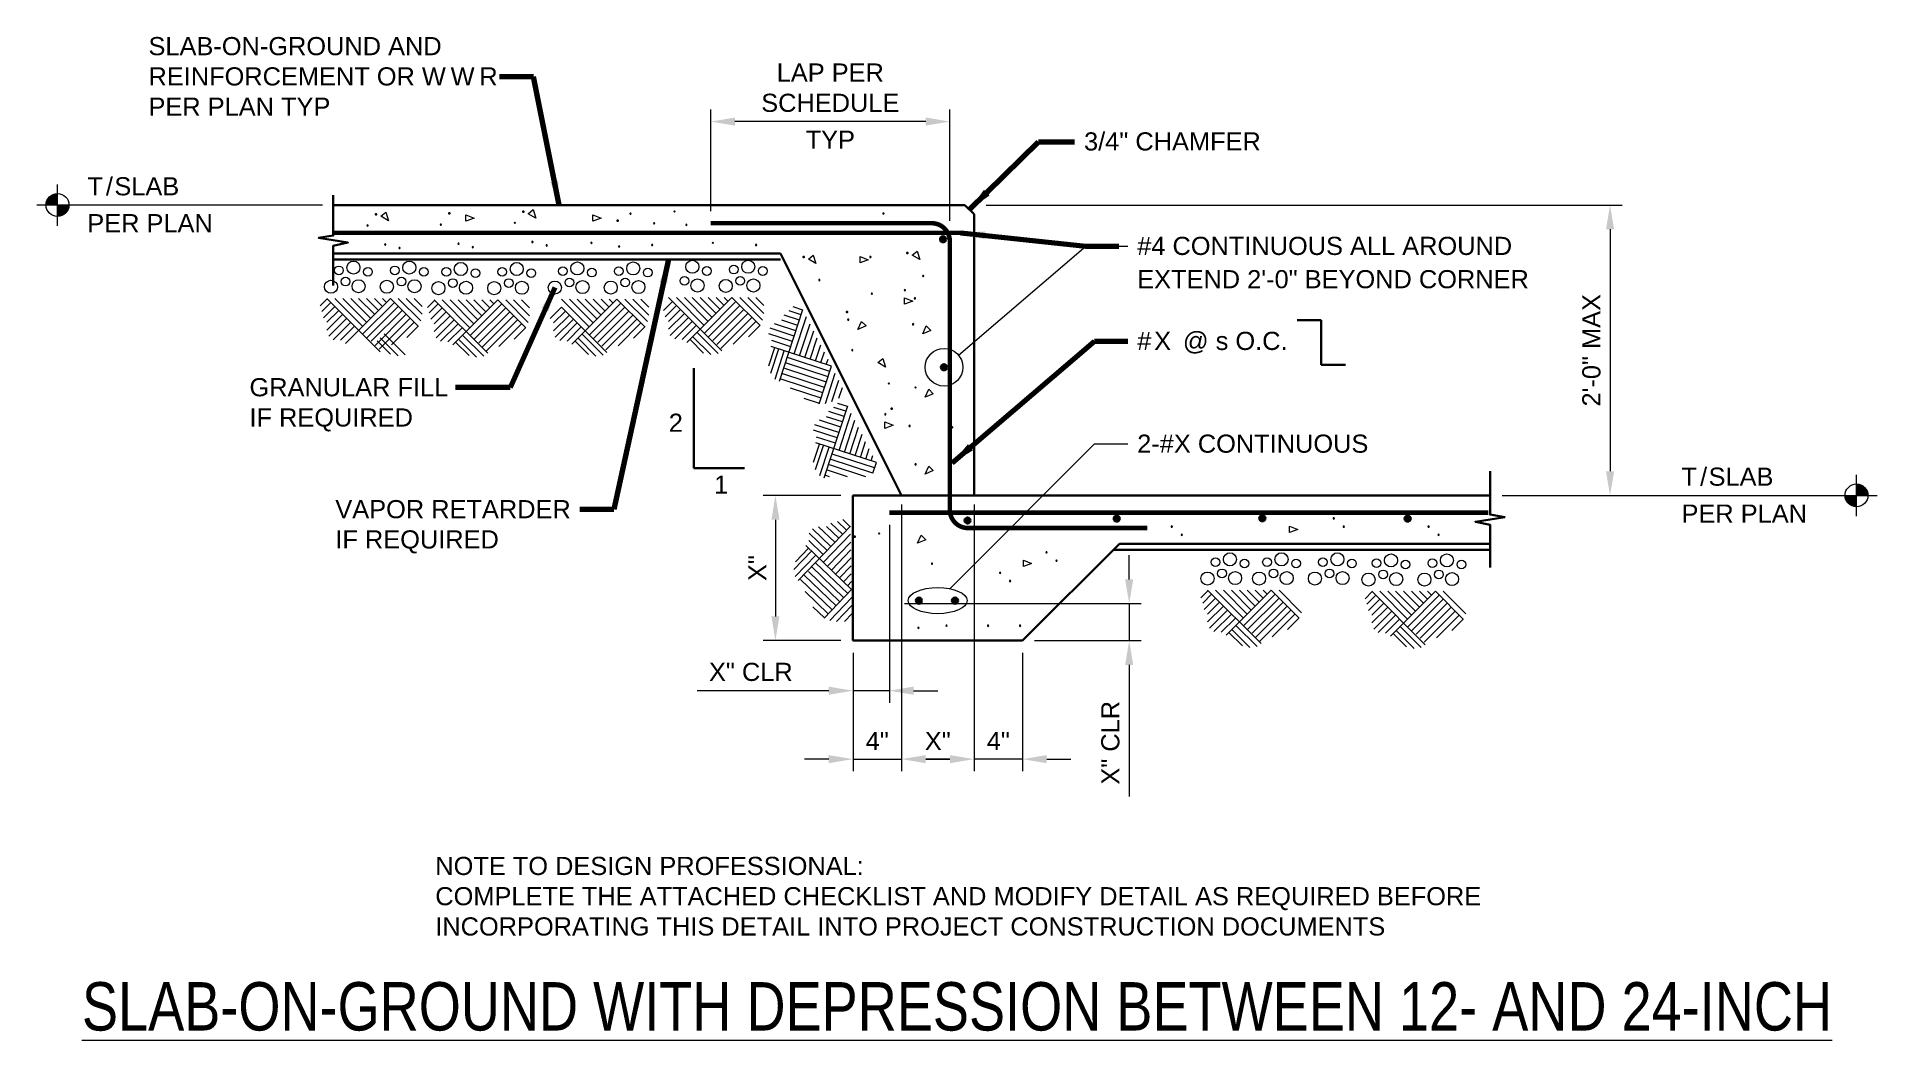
# Model space of a CAD drawing. Header units: inches. Extents: x 335 to 487, y 314 to 397.
import ezdxf

# ---------------------------------------------------------------- set-up
doc = ezdxf.new("R2010")
doc.units = ezdxf.units.IN
doc.header["$LTSCALE"] = 5
doc.header["$MEASUREMENT"] = 0
doc.linetypes.add('HIDDEN', pattern=[0.375, 0.25, -0.125])
for name, color, linetype, lineweight in [('S-ANNO-DIMS', 1, 'Continuous', 20), ('S-ANNO-TEXT', 7, 'Continuous', 20), ('S-DELT-PATT', 7, 'Continuous', 15), ('S-DETL', 3, 'Continuous', 30)]:
    doc.layers.add(name, color=color, linetype=linetype, lineweight=lineweight)
doc.styles.add('Romans', font='arial.ttf')
doc.dimstyles.get("Standard").update_dxf_attribs({"dimtxt": 0.18, "dimasz": 0.18, "dimexe": 0.18, "dimexo": 0.0625, "dimgap": 0.09, "dimtad": 0, "dimtih": 1, "dimtoh": 1, "dimdec": 4, "dimzin": 0, "dimdsep": 46, "dimtxsty": 'Standard', "dimcen": 0.09, "dimadec": 0, "dimazin": 0, "dimtfac": 1, "dimtdec": 4, "dimtofl": 0, "dimtmove": 0, "dimatfit": 3, "dimfxl": 1, "dimtolj": 1, "dimtzin": 0, "dimarcsym": 0})

# ---------------------------------------------------------------- blocks, each defined once
blk = doc.blocks.new('*D0')
at = {"layer": 'Defpoints', "color": 0, "transparency": 16777216}
for p in [(405.95, 359.06), (411.95, 359.06), (405.95, 337.27)]:
    blk.add_point(p, dxfattribs=at)
at = {"layer": 'S-ANNO-DIMS', "transparency": 16777216}
for p, q in [((405.95, 358.06), (405.95, 336.27)), ((411.95, 358.06), (411.95, 336.27)), ((409.95, 337.27), (407.95, 337.27))]:
    blk.add_line(p, q, dxfattribs=at)
for points in [[(407.95, 337.6), (407.95, 336.93), (405.95, 337.27)], [(409.95, 337.6), (409.95, 336.93), (411.95, 337.27)]]:
    blk.add_solid(points, dxfattribs=at)
at = {"layer": 'S-ANNO-DIMS', "transparency": 16777216, "insert": (408.95, 338.77), "char_height": 1.5, "attachment_point": 5, "style": 'Romans'}
blk.add_mtext('\\A1;X"', dxfattribs=at)
blk = doc.blocks.new('*D1')
at = {"layer": 'Defpoints', "color": 0, "transparency": 16777216}
for p in [(405.2, 350.12), (415.95, 347.06), (424.76, 347.06)]:
    blk.add_point(p, dxfattribs=at)
at = {"layer": 'S-ANNO-DIMS', "transparency": 16777216}
for p, q in [((424.76, 352.12), (424.76, 354.12)), ((406.2, 350.12), (425.76, 350.12)), ((424.76, 350.12), (424.76, 347.06)), ((416.95, 347.06), (425.76, 347.06)), ((424.76, 345.06), (424.76, 334.18))]:
    blk.add_line(p, q, dxfattribs=at)
for points in [[(424.42, 352.12), (425.09, 352.12), (424.76, 350.12)], [(424.42, 345.06), (425.09, 345.06), (424.76, 347.06)]]:
    blk.add_solid(points, dxfattribs=at)
at = {"layer": 'S-ANNO-DIMS', "transparency": 16777216, "insert": (423.21, 338.62), "char_height": 1.5, "attachment_point": 5, "rotation": 90, "style": 'Romans'}
blk.add_mtext('\\A1;X" CLR', dxfattribs=at)
blk = doc.blocks.new('*D2')
at = {"layer": 'Defpoints', "color": 0, "transparency": 16777216}
for p in [(411.95, 383.06), (454.57, 359.06), (464.47, 359.06)]:
    blk.add_point(p, dxfattribs=at)
at = {"layer": 'S-ANNO-DIMS', "transparency": 16777216}
for p, q in [((412.95, 383.06), (465.47, 383.06)), ((464.47, 381.06), (464.47, 361.06)), ((455.57, 359.06), (465.47, 359.06))]:
    blk.add_line(p, q, dxfattribs=at)
for points in [[(464.14, 381.06), (464.81, 381.06), (464.47, 383.06)], [(464.14, 361.06), (464.81, 361.06), (464.47, 359.06)]]:
    blk.add_solid(points, dxfattribs=at)
at = {"layer": 'S-ANNO-DIMS', "transparency": 16777216, "insert": (462.94, 371.06), "char_height": 1.5, "attachment_point": 5, "rotation": 90, "style": 'Romans'}
blk.add_mtext('\\A1;2\'-0" MAX', dxfattribs=at)
blk = doc.blocks.new('*D3')
at = {"layer": 'Defpoints', "color": 0, "transparency": 16777216}
for p in [(401.95, 359.06), (395.54, 347.06), (401.95, 347.06)]:
    blk.add_point(p, dxfattribs=at)
at = {"layer": 'S-ANNO-DIMS', "transparency": 16777216}
for p, q in [((400.95, 359.06), (394.54, 359.06)), ((395.54, 357.06), (395.54, 349.06)), ((400.95, 347.06), (394.54, 347.06))]:
    blk.add_line(p, q, dxfattribs=at)
for points in [[(395.21, 357.06), (395.87, 357.06), (395.54, 359.06)], [(395.21, 349.06), (395.87, 349.06), (395.54, 347.06)]]:
    blk.add_solid(points, dxfattribs=at)
at = {"layer": 'S-ANNO-DIMS', "transparency": 16777216, "insert": (394.04, 353.06), "char_height": 1.5, "attachment_point": 5, "rotation": 90, "style": 'Romans'}
blk.add_mtext('\\A1;X"', dxfattribs=at)
blk = doc.blocks.new('*D4')
at = {"layer": 'Defpoints', "color": 0, "transparency": 16777216}
for p in [(404.95, 357.64), (401.95, 347.06), (401.95, 342.92)]:
    blk.add_point(p, dxfattribs=at)
at = {"layer": 'S-ANNO-DIMS', "transparency": 16777216}
for p, q in [((404.95, 356.64), (404.95, 341.92)), ((401.95, 346.06), (401.95, 341.92)), ((399.95, 342.92), (389.07, 342.92)), ((404.95, 342.92), (401.95, 342.92)), ((406.95, 342.92), (408.95, 342.92))]:
    blk.add_line(p, q, dxfattribs=at)
for points in [[(399.95, 343.26), (399.95, 342.59), (401.95, 342.92)], [(406.95, 343.26), (406.95, 342.59), (404.95, 342.92)]]:
    blk.add_solid(points, dxfattribs=at)
at = {"layer": 'S-ANNO-DIMS', "transparency": 16777216, "insert": (393.51, 344.47), "char_height": 1.5, "attachment_point": 5, "style": 'Romans'}
blk.add_mtext('\\A1;X" CLR', dxfattribs=at)
blk = doc.blocks.new('*D5')
at = {"layer": 'Defpoints', "color": 0, "transparency": 16777216}
for p in [(390.2, 389.96), (390.2, 381.56), (409.95, 380.77)]:
    blk.add_point(p, dxfattribs=at)
at = {"layer": 'S-ANNO-DIMS', "transparency": 16777216}
for p, q in [((390.2, 382.56), (390.2, 390.96)), ((409.95, 381.77), (409.95, 390.96)), ((407.95, 389.96), (392.2, 389.96))]:
    blk.add_line(p, q, dxfattribs=at)
for points in [[(392.2, 390.3), (392.2, 389.63), (390.2, 389.96)], [(407.95, 390.3), (407.95, 389.63), (409.95, 389.96)]]:
    blk.add_solid(points, dxfattribs=at)
blk = doc.blocks.new('*D6')
at = {"layer": 'Defpoints', "color": 0, "transparency": 16777216}
for p in [(405.95, 359.31), (401.95, 347.06), (405.95, 337.27)]:
    blk.add_point(p, dxfattribs=at)
at = {"layer": 'S-ANNO-DIMS', "transparency": 16777216}
for p, q in [((405.95, 358.31), (405.95, 336.27)), ((401.95, 346.06), (401.95, 336.27)), ((399.95, 337.27), (397.95, 337.27)), ((401.95, 337.27), (405.95, 337.27)), ((407.95, 337.27), (409.95, 337.27))]:
    blk.add_line(p, q, dxfattribs=at)
for points in [[(399.95, 337.6), (399.95, 336.93), (401.95, 337.27)], [(407.95, 337.6), (407.95, 336.93), (405.95, 337.27)]]:
    blk.add_solid(points, dxfattribs=at)
at = {"layer": 'S-ANNO-DIMS', "transparency": 16777216, "insert": (403.95, 338.77), "char_height": 1.5, "attachment_point": 5, "style": 'Romans'}
blk.add_mtext('\\A1;4"', dxfattribs=at)
blk = doc.blocks.new('*D7')
at = {"layer": 'Defpoints', "color": 0, "transparency": 16777216}
for p in [(411.95, 359.31), (415.95, 347.06), (411.95, 337.27)]:
    blk.add_point(p, dxfattribs=at)
at = {"layer": 'S-ANNO-DIMS', "transparency": 16777216}
for p, q in [((411.95, 358.31), (411.95, 336.27)), ((415.95, 346.06), (415.95, 336.27)), ((409.95, 337.27), (407.95, 337.27)), ((415.95, 337.27), (411.95, 337.27)), ((417.95, 337.27), (419.95, 337.27))]:
    blk.add_line(p, q, dxfattribs=at)
for points in [[(409.95, 337.6), (409.95, 336.93), (411.95, 337.27)], [(417.95, 337.6), (417.95, 336.93), (415.95, 337.27)]]:
    blk.add_solid(points, dxfattribs=at)
at = {"layer": 'S-ANNO-DIMS', "transparency": 16777216, "insert": (413.95, 338.77), "char_height": 1.5, "attachment_point": 5, "style": 'Romans'}
blk.add_mtext('\\A1;4"', dxfattribs=at)

msp = doc.modelspace()

# ---------------------------------------------------------------- hatches: boundary and pattern name
at = {"layer": 'S-ANNO-TEXT'}
h = msp.add_hatch(color=256, dxfattribs=at)
h.dxf.hatch_style = 1
edge = h.paths.add_edge_path()
edge.add_arc((336.2472166, 383.0635249), 0.945832, 90, 180)
edge.add_line((335.3013846, 383.0635249), (336.2472166, 383.0635249))
edge.add_line((336.2472166, 383.0635249), (336.2472166, 384.0093569))
edge = h.paths.add_edge_path()
edge.add_line((336.2472166, 383.0635249), (336.2472166, 382.1176929))
edge.add_arc((336.2472166, 383.0635249), 0.945832, 270, 360)
edge.add_line((337.1930486, 383.0635249), (336.2472166, 383.0635249))
h = msp.add_hatch(color=256, dxfattribs=at)
h.dxf.hatch_style = 1
edge = h.paths.add_edge_path()
edge.add_arc((484.8262541, 359.0635249), 0.945832, 360, 450, ccw=False)
edge.add_line((485.7720861, 359.0635249), (484.8262541, 359.0635249))
edge.add_line((484.8262541, 359.0635249), (484.8262541, 360.0093569))
edge = h.paths.add_edge_path()
edge.add_line((484.8262541, 359.0635249), (484.8262541, 358.1176929))
edge.add_arc((484.8262541, 359.0635249), 0.945832, 180, 270, ccw=False)
edge.add_line((483.8804221, 359.0635249), (484.8262541, 359.0635249))
at = {"layer": 'S-DETL', "linetype": 'Continuous'}
h = msp.add_hatch(color=256, dxfattribs=at)
h.dxf.hatch_style = 1
h.paths.add_polyline_path([(409.1376329, 380.2346409, 1), (409.6376329, 380.2346409, 1)])
h = msp.add_hatch(color=256, dxfattribs=at)
h.dxf.hatch_style = 1
h.paths.add_polyline_path([(409.2138024, 369.6551376, 1), (409.7138024, 369.6551376, 1)])
h = msp.add_hatch(color=256, dxfattribs=at)
h.dxf.hatch_style = 1
h.paths.add_polyline_path([(411.1560886, 356.9914319, 1), (411.6560886, 356.9914319, 1)])
h = msp.add_hatch(color=256, dxfattribs=at)
h.dxf.hatch_style = 1
h.paths.add_polyline_path([(423.4826006, 357.1500105, 1), (423.9826006, 357.1500105, 1)])
h = msp.add_hatch(color=256, dxfattribs=at)
h.dxf.hatch_style = 1
h.paths.add_polyline_path([(435.5030426, 357.1782996, 1), (436.0030426, 357.1782996, 1)])
h = msp.add_hatch(color=256, dxfattribs=at)
h.dxf.hatch_style = 1
h.paths.add_polyline_path([(447.5060903, 357.1507647, 1), (448.0060903, 357.1507647, 1)])
h = msp.add_hatch(color=256, dxfattribs=at)
h.dxf.hatch_style = 1
h.paths.add_polyline_path([(407.137097, 350.3666576, 1), (407.637097, 350.3666576, 1)])
h = msp.add_hatch(color=256, dxfattribs=at)
h.dxf.hatch_style = 1
h.paths.add_polyline_path([(410.1227587, 350.3666576, 1), (410.6227587, 350.3666576, 1)])

# ---------------------------------------------------------------- linework, layer by layer
at = {"layer": 'S-ANNO-TEXT'}
for p, q in [((336.2472166, 381.3530437), (336.2472166, 384.7740062)), ((358.1389032, 383.0635249), (334.5367354, 383.0635249)), ((336.2472166, 382.4879415), (336.2472166, 383.6391083)), ((421.9051217, 363.3168267), (409.9334372, 351.354713)), ((421.9051217, 363.3168267), (424.643328, 363.3168267)), ((484.8262541, 357.3530437), (484.8262541, 360.7740062)), ((461.7740528, 359.0635249), (486.5367354, 359.0635249)), ((484.8262541, 358.4879415), (484.8262541, 359.6391083))]:
    msp.add_line(p, q, dxfattribs=at)
msp.add_lwpolyline([(410.6475198, 370.6668706), (421.1710146, 379.6613876), (424.643328, 379.6613876)], dxfattribs=at)
for centre, radius in [((336.2472166, 383.0635249), 0.945832), ((409.4638024, 369.6551376), 1.5571739), ((484.8262541, 359.0635249), 0.945832)]:
    msp.add_circle(centre, radius, dxfattribs=at)
msp.add_ellipse((408.9463582, 350.3684231), major_axis=(-2.4358321, 0), ratio=0.4429039734, dxfattribs=at)
at = {"layer": 'S-DELT-PATT'}
for p, q in [((358.5264593, 375.3106056), (357.9421472, 374.7262854)), ((358.8220853, 375.0149796), (358.0843394, 374.2772255)), ((359.1498304, 374.6872345), (358.207506, 373.7449019)), ((362.9077963, 370.9292687), (358.4943403, 375.3427247)), ((359.4775755, 374.3594895), (358.4943403, 373.3762543)), ((359.8053205, 374.0317444), (358.4943403, 372.7207642)), ((361.4440458, 373.0485092), (359.1498304, 375.3427247)), ((361.7717909, 373.3762543), (359.8053205, 375.3427247)), ((363.7382613, 375.3427247), (360.0205425, 371.6250059)), ((362.099536, 373.7039993), (360.4608107, 375.3427247)), ((362.427281, 374.0317444), (361.1163008, 375.3427247)), ((364.0660064, 375.0149796), (361.45641, 372.4053833)), ((364.3937514, 374.6872345), (361.7671042, 372.0605873)), ((362.7550261, 374.3594895), (361.7717909, 375.3427247)), ((364.7214965, 374.3594895), (362.1630448, 371.8010296)), ((363.0827712, 374.6872345), (362.427281, 375.3427247)), ((365.0492415, 374.0317444), (362.4737389, 371.4562418)), ((363.4105162, 375.0149796), (363.0827712, 375.3427247)), ((366.0582457, 373.0227403), (363.7382613, 375.3427247)), ((366.2496078, 373.4868682), (364.3937514, 375.3427247)), ((366.3602218, 374.0317444), (365.0492415, 375.3427247)), ((366.3602218, 374.6872345), (365.7047317, 375.3427247)), ((367.3970323, 375.1902873), (366.8127202, 374.605967)), ((367.6926583, 374.8946612), (366.9549124, 374.1569071)), ((368.0204034, 374.5669162), (367.078079, 373.6245836)), ((371.7783693, 370.8089503), (367.3649133, 375.2224063)), ((368.3481485, 374.2391711), (367.3649133, 373.2559359)), ((370.3146188, 372.9281908), (368.0204034, 375.2224063)), ((370.6423639, 373.2559359), (368.6758935, 375.2224063)), ((372.6088343, 375.2224063), (368.8911155, 371.5046875)), ((370.970109, 373.583681), (369.3313837, 375.2224063)), ((371.297854, 373.911426), (369.9868738, 375.2224063)), ((372.9365794, 374.8946612), (370.326983, 372.2850649)), ((373.2643244, 374.5669162), (370.6376772, 371.9402689)), ((371.6255991, 374.2391711), (370.6423639, 375.2224063)), ((373.5920695, 374.2391711), (371.0336178, 371.6807112)), ((371.9533442, 374.5669162), (371.297854, 375.2224063)), ((372.2810892, 374.8946612), (371.9533442, 375.2224063)), ((374.9288187, 372.9024219), (372.6088343, 375.2224063)), ((375.1201808, 373.3665499), (373.2643244, 375.2224063)), ((375.2307948, 373.911426), (373.9198145, 375.2224063)), ((375.2307948, 374.5669162), (374.5753047, 375.2224063)), ((377.8669128, 374.6263238), (376.9245884, 373.6839912)), ((378.1946579, 374.2985787), (377.2114227, 373.3153436)), ((378.522403, 373.9708337), (377.2114227, 372.6598534)), ((380.1611283, 372.9875985), (377.8669128, 375.2818139)), ((381.6248787, 370.8683579), (377.8669128, 374.6263238)), ((380.4888734, 373.3153436), (378.522403, 375.2818139)), ((382.4553437, 375.2818139), (378.737625, 371.5640952)), ((380.8166184, 373.6430886), (379.1778931, 375.2818139)), ((381.1443635, 373.9708337), (379.8333832, 375.2818139)), ((382.7830888, 374.9540689), (380.1734925, 372.3444725)), ((383.1108339, 374.6263238), (380.4841866, 371.9996765)), ((381.4721085, 374.2985787), (380.4888734, 375.2818139)), ((383.4385789, 374.2985787), (380.8801272, 371.7401188)), ((381.7998536, 374.6263238), (381.1443635, 375.2818139)), ((383.766324, 373.9708337), (381.1908213, 371.395331)), ((382.1275987, 374.9540689), (381.7998536, 375.2818139)), ((384.7753281, 372.9618295), (382.4553437, 375.2818139)), ((384.9666903, 373.4259575), (383.1108339, 375.2818139)), ((385.0773042, 373.9708337), (383.766324, 375.2818139)), ((385.0773042, 374.6263238), (384.4218141, 375.2818139)), ((387.0366984, 375.0866104), (386.2989524, 374.3488563)), ((387.3644434, 374.7588653), (386.422119, 373.8165327)), ((391.1224093, 371.0008995), (386.7089533, 375.4143555)), ((387.6921885, 374.4311203), (386.7089533, 373.4478851)), ((388.0199336, 374.1033752), (386.7089533, 372.792395)), ((389.6586589, 373.12014), (387.3644434, 375.4143555)), ((389.986404, 373.4478851), (388.0199336, 375.4143555)), ((391.9528743, 375.4143555), (388.2351556, 371.6966367)), ((390.314149, 373.7756302), (388.6754237, 375.4143555)), ((390.6418941, 374.1033752), (389.3309138, 375.4143555)), ((392.2806194, 375.0866104), (389.6710231, 372.4770141)), ((392.6083645, 374.7588653), (389.9817172, 372.1322181)), ((390.9696391, 374.4311203), (389.986404, 375.4143555)), ((392.9361095, 374.4311203), (390.3776578, 371.8726604)), ((391.2973842, 374.7588653), (390.6418941, 375.4143555)), ((393.2638546, 374.1033752), (390.6883519, 371.5278726)), ((391.6251293, 375.0866104), (391.2973842, 375.4143555)), ((394.2728587, 373.0943711), (391.9528743, 375.4143555)), ((394.4642209, 373.5584991), (392.6083645, 375.4143555)), ((394.5748348, 374.1033752), (393.2638546, 375.4143555)), ((394.5748348, 374.7588653), (393.9193447, 375.4143555)), ((395.8710393, 368.4947232), (397.8136951, 374.4262724)), ((397.5251702, 373.5453138), (396.2587079, 373.9600898)), ((397.6694327, 373.9857931), (396.6779175, 374.3105205)), ((397.7995574, 374.3831054), (397.0142526, 374.6402964)), ((360.1330656, 373.7039993), (358.6452013, 372.2161351)), ((360.4608107, 373.3762543), (359.0070483, 371.9224837)), ((360.7885557, 373.0485092), (359.6246101, 371.8845554)), ((365.3769866, 373.7039993), (362.8185349, 371.1455394)), ((364.9675054, 370.689762), (363.2286048, 372.4286626)), ((365.7047317, 373.3762543), (363.8282027, 371.4997171)), ((366.0324767, 373.0485092), (365.0935855, 372.1096179)), ((368.6758935, 373.911426), (367.3649133, 372.6004458)), ((369.0036386, 373.583681), (367.5157743, 372.0958167)), ((369.3313837, 373.2559359), (367.8776213, 371.8021653)), ((369.6591287, 372.9281908), (368.4951831, 371.764237)), ((373.9198145, 373.911426), (371.3443119, 371.3359234)), ((374.2475596, 373.583681), (371.6891079, 371.0252211)), ((374.5753047, 373.2559359), (372.6987757, 371.3793988)), ((374.9030497, 372.9281908), (373.9641585, 371.9892996)), ((378.850148, 373.6430886), (377.3622838, 372.1552244)), ((379.1778931, 373.3153436), (377.7241307, 371.861573)), ((379.5056382, 372.9875985), (378.3416925, 371.8236447)), ((384.0940691, 373.6430886), (381.5356173, 371.0846287)), ((384.4218141, 373.3153436), (382.5452852, 371.4388064)), ((384.7495592, 372.9875985), (383.8106679, 372.0487072)), ((388.3476786, 373.7756302), (386.8598144, 372.2877659)), ((388.6754237, 373.4478851), (387.2216613, 371.9941145)), ((389.0031688, 373.12014), (387.8392231, 371.9561862)), ((390.8121822, 370.7830095), (389.0732816, 372.5219101)), ((393.5915997, 373.7756302), (391.0331479, 371.2171703)), ((393.9193447, 373.4478851), (392.0428158, 371.571348)), ((394.2470898, 373.12014), (393.3081985, 372.1812487)), ((396.9481206, 371.7833966), (394.9943013, 372.4232905)), ((397.092383, 372.2238759), (395.0927391, 372.878784)), ((397.2366454, 372.6643552), (395.4747282, 373.2414049)), ((397.3809078, 373.1048345), (396.0594699, 373.5376218)), ((397.100075, 370.7581756), (398.109912, 373.8415307)), ((397.5405543, 370.6139132), (398.4061288, 373.256789)), ((397.9810336, 370.4696508), (398.7023457, 372.6720472)), ((363.7570937, 370.7409066), (362.6489712, 371.849029)), ((364.3708209, 370.6045237), (362.8876434, 372.0877012)), ((370.2333966, 370.6205882), (369.1252741, 371.7287107)), ((370.8471238, 370.4842053), (369.3639463, 371.9673828)), ((371.4438083, 370.5694436), (369.7049077, 372.3083442)), ((380.1042399, 370.7016125), (378.9961175, 371.809735)), ((380.7179671, 370.5652296), (379.2347896, 372.0484071)), ((381.3146516, 370.6504679), (379.575751, 372.3893685)), ((389.6017705, 370.8341541), (388.4936481, 371.9422765)), ((390.2154977, 370.6977712), (388.7323202, 372.1809487)), ((395.0048323, 369.7878227), (395.4925907, 371.2771052)), ((395.1605136, 369.1787047), (395.8133588, 371.1720497)), ((400.1834301, 369.7483387), (395.1869303, 371.3847542)), ((396.8038581, 371.3429173), (395.2395437, 371.8552436)), ((395.5061945, 368.6849409), (396.2716004, 371.0219699)), ((398.4215129, 370.3253884), (398.9985626, 372.0873055)), ((398.8619922, 370.1811259), (399.2947794, 371.5025638)), ((399.3024715, 370.0368635), (399.5909963, 370.9178221)), ((399.7506428, 368.4269008), (396.312155, 369.553042)), ((399.8949052, 368.8673801), (396.364772, 370.0235424)), ((400.0391676, 369.3078594), (396.5319504, 370.4565165)), ((399.1622505, 366.6303509), (400.1834301, 369.7483387)), ((399.7429508, 369.8926011), (399.8872132, 370.3330804)), ((399.4621179, 367.5459422), (396.0236302, 368.6720834)), ((399.6063804, 367.9864215), (396.144984, 369.1200717)), ((399.3178555, 367.1054629), (396.795851, 367.9314445)), ((399.662761, 366.669383), (400.4796469, 369.163597)), ((400.1988141, 366.8169381), (400.7758638, 368.5788552)), ((400.7835558, 367.1131549), (401.0720807, 367.9941135)), ((399.1735931, 366.6649836), (397.9117521, 367.0782522)), ((399.564508, 360.5247628), (401.5071638, 366.456312)), ((401.3629013, 366.0158327), (400.3713862, 366.3405601)), ((401.493026, 366.4131451), (400.7077212, 366.670336)), ((400.7858517, 364.2539156), (398.7862078, 364.9088237)), ((400.9301141, 364.6943949), (399.1681969, 365.2714446)), ((401.0743765, 365.1348742), (399.7529386, 365.5676614)), ((401.2186389, 365.5753535), (399.9521766, 365.9901295)), ((400.7935437, 362.7882153), (401.8033806, 365.8715703)), ((401.234023, 362.6439529), (402.0995975, 365.2868286)), ((400.6415892, 363.8134363), (398.68777, 364.4533302)), ((398.698301, 361.8178623), (399.1860594, 363.3071448)), ((403.8768987, 361.7783783), (398.880399, 363.4147939)), ((400.4973268, 363.372957), (398.9330124, 363.8852832)), ((401.6745023, 362.4996904), (402.3958144, 364.7020869)), ((402.1149816, 362.355428), (402.6920312, 364.1173452)), ((402.5554609, 362.2111656), (402.9882481, 363.5326035)), ((398.8539823, 361.2087443), (399.5068274, 363.2020893)), ((399.1996631, 360.7149806), (399.9650691, 363.0520095)), ((403.5883739, 360.8974197), (400.0582407, 362.0535821)), ((403.7326363, 361.337899), (400.2254191, 362.4865561)), ((402.9959401, 362.0669032), (403.284465, 362.9478617)), ((403.4364194, 361.9226407), (403.5806819, 362.36312)), ((403.5898802, 360.9020189), (403.8768987, 361.7783783)), ((400.0159482, 360.6042467), (399.7170988, 360.7021231)), ((401.5051518, 360.6042467), (399.8384526, 361.1501113)), ((402.9943359, 360.6042467), (400.0056237, 361.5830817)), ((397.4064358, 352.0234324), (401.7302898, 356.5247071)), ((399.8037427, 354.519108), (398.3210452, 355.943356)), ((400.1248339, 354.8533745), (398.6073642, 356.3110322)), ((400.4459251, 355.187641), (399.108859, 356.4720058)), ((399.4958268, 353.5294838), (401.7434651, 355.8693494)), ((400.7670162, 355.5219076), (399.7642167, 356.4851811)), ((401.0881074, 355.8561741), (400.1270245, 356.7793673)), ((401.4091986, 356.1904406), (400.6567649, 356.9132087)), ((401.6988229, 356.491949), (401.102876, 357.0643982)), ((397.0630384, 352.9479624), (398.5161044, 354.4606521)), ((397.1870578, 353.5643069), (398.2726832, 354.6944787)), ((401.8356924, 351.2818455), (398.0439987, 354.9240872)), ((399.4826515, 354.1848415), (398.2955376, 355.3251565)), ((399.8300933, 353.2083926), (401.7566405, 355.2139917)), ((400.1643599, 352.8873014), (401.7698158, 354.558634)), ((397.1602528, 352.3531118), (398.8638502, 354.1266129)), ((400.8724189, 350.2790459), (398.2630511, 352.7855558)), ((401.1935101, 350.6133125), (398.5145979, 353.1866335)), ((401.5146013, 350.947579), (398.8530793, 353.5041953)), ((400.4986264, 352.5662102), (401.7829911, 353.9032763)), ((400.8328929, 352.245119), (401.7961665, 353.2479186)), ((400.2302365, 349.6105129), (397.6208687, 352.1170228)), ((400.5513277, 349.9447794), (397.9245778, 352.4679942)), ((399.5628083, 348.9156982), (401.8356924, 351.2818455)), ((401.1671594, 351.9240279), (401.8093418, 352.5925609)), ((401.5014259, 351.6029367), (401.8225171, 351.9372032)), ((431.2691661, 351.1933252), (430.684854, 350.6090049)), ((435.6505031, 346.8119882), (431.2370471, 351.2254442)), ((434.1867526, 348.9312287), (431.8925372, 351.2254442)), ((434.5144977, 349.2589738), (432.5480273, 351.2254442)), ((436.4809681, 351.2254442), (432.7632493, 347.5077254)), ((434.8422428, 349.5867189), (433.2035174, 351.2254442)), ((435.1699878, 349.9144639), (433.8590076, 351.2254442)), ((435.4977329, 350.242209), (434.5144977, 351.2254442)), ((435.825478, 350.5699541), (435.1699878, 351.2254442)), ((436.153223, 350.8976991), (435.825478, 351.2254442)), ((438.8009525, 348.9054598), (436.4809681, 351.2254442)), ((438.9923146, 349.3695878), (437.1364582, 351.2254442)), ((449.2137037, 346.72873), (444.8002477, 351.142186)), ((447.7499533, 348.8479706), (445.4557378, 351.142186)), ((448.0776984, 349.1757156), (446.111228, 351.142186)), ((450.0441687, 351.142186), (446.32645, 347.4244672)), ((448.4054434, 349.5034607), (446.7667181, 351.142186)), ((448.7331885, 349.8312058), (447.4222082, 351.142186)), ((449.0609336, 350.1589508), (448.0776984, 351.142186)), ((449.3886786, 350.4866959), (448.7331885, 351.142186)), ((449.7164237, 350.814441), (449.3886786, 351.142186)), ((452.3641531, 348.8222016), (450.0441687, 351.142186)), ((452.5555153, 349.2863296), (450.6996589, 351.142186)), ((399.9091453, 349.2762464), (397.9952691, 351.1146779)), ((399.5880541, 348.9419799), (398.6304808, 349.8618098)), ((400.0306889, 348.7337036), (401.8488678, 350.6264878)), ((400.5776784, 348.634064), (401.8620431, 349.9711301)), ((431.5647921, 350.8976991), (430.8270462, 350.159945)), ((431.8925372, 350.5699541), (430.9502128, 349.6276215)), ((432.2202823, 350.242209), (431.2370471, 349.2589738)), ((432.5480273, 349.9144639), (431.2370471, 348.6034837)), ((436.8087132, 350.8976991), (434.1991168, 348.2881028)), ((437.1364582, 350.5699541), (434.509811, 347.9433068)), ((437.4642033, 350.242209), (434.9057516, 347.6837491)), ((437.7919483, 349.9144639), (435.2164457, 347.3389613)), ((444.8323667, 351.110067), (444.2480546, 350.5257467)), ((445.1279928, 350.814441), (444.3902468, 350.0766868)), ((445.4557378, 350.4866959), (444.5134134, 349.5443633)), ((445.7834829, 350.1589508), (444.8002477, 349.1757156)), ((446.111228, 349.8312058), (444.8002477, 348.5202255)), ((450.3719138, 350.814441), (447.7623175, 348.2048446)), ((450.6996589, 350.4866959), (448.0730116, 347.8600486)), ((451.0274039, 350.1589508), (448.4689522, 347.6004909)), ((451.355149, 349.8312058), (448.7796464, 347.2557031)), ((401.2330361, 348.6472393), (401.8752184, 349.3157724)), ((432.8757724, 349.5867189), (431.3879081, 348.0988546)), ((433.2035174, 349.2589738), (431.7497551, 347.8052032)), ((433.5312625, 348.9312287), (432.3673169, 347.7672749)), ((435.315942, 346.5724815), (433.5770414, 348.3113821)), ((438.1196934, 349.5867189), (435.5612417, 347.028259)), ((438.4474385, 349.2589738), (436.5709095, 347.3824367)), ((438.7751835, 348.9312287), (437.8362922, 347.9923375)), ((446.438973, 349.5034607), (444.9511088, 348.0155964)), ((446.7667181, 349.1757156), (445.3129557, 347.7219451)), ((447.0944632, 348.8479706), (445.9305175, 347.6840168)), ((448.8791427, 346.4892233), (447.1402421, 348.2281239)), ((451.6828941, 349.5034607), (449.1244424, 346.9450008)), ((452.0106391, 349.1757156), (450.1341102, 347.2991785)), ((452.3383842, 348.8479706), (451.3994929, 347.9090793)), ((434.1055304, 346.6236261), (432.9974079, 347.7317486)), ((434.7192576, 346.4872432), (433.2360801, 347.9704207)), ((447.668731, 346.5403679), (446.5606086, 347.6484904)), ((448.2824582, 346.403985), (446.7992807, 347.8871625))]:
    msp.add_line(p, q, dxfattribs=at)
at = {"layer": 'S-DELT-PATT', "flags": 128}
for points in [[(363.3643064, 382.4701842), (363.5845975, 381.7710096), (362.9545284, 382.1337751)], [(369.9795952, 382.2569314), (370.6597706, 381.983555), (369.9795952, 381.7267531)], [(375.5187621, 382.6857328), (375.7390532, 381.9865582), (375.1089841, 382.3493236)], [(380.4652211, 382.2569314), (381.1453965, 381.983555), (380.4652211, 381.7267531)], [(398.6691404, 378.9253171), (398.8894315, 378.2261425), (398.2593624, 378.588908)], [(402.5273935, 378.8171536), (403.2075689, 378.5437771), (402.5273935, 378.2869752)], [(407.2448147, 379.2544877), (407.4651058, 378.5553131), (406.8350367, 378.9180786)], [(406.2052861, 375.3901029), (406.8854615, 375.1167265), (406.2052861, 374.8599246)], [(403.0217306, 373.0762045), (402.3474676, 372.7885541), (402.6468379, 373.4510972)], [(408.3756062, 372.6947053), (407.7013432, 372.407055), (408.0007135, 373.0695981)], [(404.4103126, 370.3732717), (404.6306037, 369.6740971), (404.0005346, 370.0368626)], [(408.573459, 367.4703088), (407.899196, 367.1826585), (408.1985662, 367.8452015)], [(404.5869713, 365.1383131), (405.2671467, 364.8649367), (404.5869713, 364.6081347)], [(408.5803068, 361.1107232), (407.9060438, 360.8230728), (408.205414, 361.4856159)], [(407.9577665, 355.3995762), (407.2835036, 355.1119258), (407.5828738, 355.7744689)], [(438.0120092, 356.5265654), (438.6921846, 356.253189), (438.0120092, 355.9963871)], [(416.0199785, 353.7221068), (416.7001539, 353.4487304), (416.0199785, 353.1919284)]]:
    msp.add_lwpolyline(points, close=True, dxfattribs=at)
for points in [[(373.9614705, 381.5907656, 1), (374.0651505, 381.5907656, 1)], [(383.5187257, 382.3544255, 1), (383.6224057, 382.3544255, 1)], [(385.4775823, 381.5482594, 1), (385.5812623, 381.5482594, 1)], [(387.1483649, 382.5271754, 1), (387.2520449, 382.5271754, 1)], [(404.4076872, 382.3680382, 1), (404.5113672, 382.3680382, 1)], [(361.8070148, 381.375217, 1), (361.9106948, 381.375217, 1)], [(367.8563379, 381.4440532, 1), (367.9600179, 381.4440532, 1)], [(375.4169393, 380.0164531, 1), (375.5206193, 380.0164531, 1)], [(388.1322974, 381.4242684, 1), (388.2359774, 381.4242684, 1)], [(363.2624836, 379.8009046, 1), (363.3661636, 379.8009046, 1)], [(364.4411057, 379.5143366, 1), (364.5447857, 379.5143366, 1)], [(369.3118067, 379.8697407, 1), (369.4154867, 379.8697407, 1)], [(370.4904288, 379.5831728, 1), (370.5941088, 379.5831728, 1)], [(376.5955614, 379.7298852, 1), (376.6992414, 379.7298852, 1)], [(380.2923828, 379.9359245, 1), (380.3960628, 379.9359245, 1)], [(382.5726598, 379.6388931, 1), (382.6763398, 379.6388931, 1)], [(385.3047397, 379.7631746, 1), (385.4084197, 379.7631746, 1)], [(390.3171013, 379.9359245, 1), (390.4207813, 379.9359245, 1)], [(393.8880907, 379.7659438, 1), (393.9917707, 379.7659438, 1)], [(403.3335651, 378.7719951, 1), (403.4372451, 378.7719951, 1)], [(407.691545, 377.191584, 1), (407.795225, 377.191584, 1)], [(399.1158707, 376.8624134, 1), (399.2195507, 376.8624134, 1)], [(403.4529357, 375.7323385, 1), (403.5566157, 375.7323385, 1)], [(406.186058, 376.0263131, 1), (406.289738, 376.0263131, 1)], [(407.0114577, 375.3449445, 1), (407.1151377, 375.3449445, 1)], [(401.5047968, 373.5917933, 1), (401.6084768, 373.5917933, 1)], [(406.8586724, 373.2102941, 1), (406.9623524, 373.2102941, 1)], [(401.8397643, 371.0680863, 1), (401.9434443, 371.0680863, 1)], [(404.8570429, 368.310368, 1), (404.9607229, 368.310368, 1)], [(407.0565252, 367.9858976, 1), (407.1602052, 367.9858976, 1)], [(404.5677431, 365.7745233, 1), (404.6714231, 365.7745233, 1)], [(406.571765, 364.8065867, 1), (406.675445, 364.8065867, 1)], [(407.063373, 361.626312, 1), (407.167053, 361.626312, 1)], [(441.6022476, 357.1627756, 1), (441.7059276, 357.1627756, 1)], [(404.0555312, 355.915165, 1), (404.1592112, 355.915165, 1)], [(428.2210133, 356.4848263, 1), (428.3246933, 356.4848263, 1)], [(429.0464131, 355.8034577, 1), (429.1500931, 355.8034577, 1)], [(442.4276473, 356.481407, 1), (442.5313273, 356.481407, 1)], [(449.4354652, 356.4848263, 1), (449.5391452, 356.4848263, 1)], [(450.2608649, 355.8034577, 1), (450.3645449, 355.8034577, 1)], [(417.8796534, 354.358317, 1), (417.9833334, 354.358317, 1)], [(408.4182785, 353.4234731, 1), (408.5219585, 353.4234731, 1)], [(414.0405005, 352.665764, 1), (414.1441805, 352.665764, 1)], [(418.7050531, 353.6769483, 1), (418.8087331, 353.6769483, 1)], [(414.8659002, 351.9843954, 1), (414.9695802, 351.9843954, 1)], [(407.2979095, 348.1201712, 1), (407.4015895, 348.1201712, 1)], [(409.6140578, 348.2950053, 1), (409.7177378, 348.2950053, 1)], [(413.0541511, 348.2950053, 1), (413.1578311, 348.2950053, 1)], [(415.6934495, 348.2950053, 1), (415.7971295, 348.2950053, 1)]]:
    msp.add_lwpolyline(points, format="xyb", close=True, dxfattribs=at)
at = {"layer": 'S-DELT-PATT'}
for centre, radius in [((388.6783966, 377.9606554), 0.5399784), ((393.293277, 377.9606554), 0.5399784), ((359.4901865, 377.6651744), 0.3599856), ((360.0318523, 376.736899), 0.3599856), ((360.689201, 377.8972901), 0.5399784), ((361.8882156, 377.5491165), 0.3599856), ((364.1050669, 377.6651744), 0.3599856), ((364.6467328, 376.736899), 0.3599856), ((365.3040815, 377.8972901), 0.5399784), ((366.503096, 377.5491165), 0.3599856), ((368.3607595, 377.544856), 0.3599856), ((368.9024253, 376.6165807), 0.3599856), ((369.559774, 377.7769717), 0.5399784), ((370.7587886, 377.4287982), 0.3599856), ((372.9756399, 377.544856), 0.3599856), ((373.5173058, 376.6165807), 0.3599856), ((374.1746545, 377.7769717), 0.5399784), ((375.373669, 377.4287982), 0.3599856), ((377.9818514, 377.5959982), 0.3599856), ((378.5235173, 376.6677228), 0.3599856), ((379.180866, 377.8281139), 0.5399784), ((380.3798805, 377.4799403), 0.3599856), ((382.5967319, 377.5959982), 0.3599856), ((383.1383977, 376.6677228), 0.3599856), ((383.7957464, 377.8281139), 0.5399784), ((384.9947609, 377.4799403), 0.3599856), ((388.0210479, 376.8002644), 0.3599856), ((389.8774111, 377.6124819), 0.3599856), ((392.0942625, 377.7285397), 0.3599856), ((392.6359283, 376.8002644), 0.3599856), ((394.4922915, 377.6124819), 0.3599856), ((358.8326503, 376.3114786), 0.5399784), ((361.114809, 376.350102), 0.5399784), ((363.4475307, 376.3114786), 0.5399784), ((365.7296894, 376.350102), 0.5399784), ((367.7032233, 376.1911602), 0.5399784), ((369.985382, 376.2297836), 0.5399784), ((372.3181037, 376.1911602), 0.5399784), ((374.6002624, 376.2297836), 0.5399784), ((377.3243153, 376.2423023), 0.5399784), ((379.606474, 376.2809258), 0.5399784), ((381.9391957, 376.2423023), 0.5399784), ((384.2213544, 376.2809258), 0.5399784), ((389.1040046, 376.4134673), 0.5399784), ((391.4367263, 376.3748439), 0.5399784), ((393.718885, 376.4134673), 0.5399784), ((433.0813831, 353.7800096), 0.5399784), ((437.3407421, 353.7800096), 0.5399784), ((441.9556225, 353.7800096), 0.5399784), ((446.3816347, 353.6967515), 0.5399784), ((450.9965152, 353.6967515), 0.5399784), ((431.2248324, 352.1941981), 0.5399784), ((431.8823686, 353.5478939), 0.3599856), ((432.4240344, 352.6196186), 0.3599856), ((433.5069911, 352.2328215), 0.5399784), ((434.2803977, 353.4318361), 0.3599856), ((435.4841913, 352.1941981), 0.5399784), ((436.1417275, 353.5478939), 0.3599856), ((436.6833933, 352.6196186), 0.3599856), ((437.76635, 352.2328215), 0.5399784), ((438.5397566, 353.4318361), 0.3599856), ((440.0990717, 352.1941981), 0.5399784), ((440.7566079, 353.5478939), 0.3599856), ((441.2982738, 352.6196186), 0.3599856), ((442.3812305, 352.2328215), 0.5399784), ((443.154637, 353.4318361), 0.3599856), ((444.525084, 352.1109399), 0.5399784), ((445.1826202, 353.4646358), 0.3599856), ((445.724286, 352.5363604), 0.3599856), ((446.8072427, 352.1495634), 0.5399784), ((447.5806493, 353.3485779), 0.3599856), ((449.1399644, 352.1109399), 0.5399784), ((449.7975006, 353.4646358), 0.3599856), ((450.3391665, 352.5363604), 0.3599856), ((451.4221231, 352.1495634), 0.5399784), ((452.1955297, 353.3485779), 0.3599856)]:
    msp.add_circle(centre, radius, dxfattribs=at)
at = {"layer": 'S-DETL', "linetype": 'Continuous'}
for p, q in [((411.1963582, 383.0635249), (359.0196094, 383.0635249)), ((411.1963582, 383.0635249), (411.9463582, 382.3135249)), ((411.9463582, 382.3135249), (411.9463582, 359.0635249)), ((395.9463582, 379.0635249), (359.0196094, 379.0635249)), ((395.9463582, 378.5635249), (359.0196094, 378.5635249)), ((405.9463582, 359.0635249), (395.9463582, 379.0635249)), ((438.6434422, 373.5486785), (440.6080438, 373.5486785)), ((440.6080438, 373.5486785), (440.6080438, 369.8456801)), ((388.8015984, 369.5780806), (388.8015984, 361.3053139)), ((440.6080438, 369.8456801), (442.6172979, 369.8456801)), ((388.8015984, 361.3053139), (392.9858021, 361.3053139)), ((401.9463582, 359.0635249), (454.568627, 359.0635249)), ((401.9463582, 359.0635249), (401.9463582, 347.0635249)), ((415.9463582, 347.0635249), (423.9463582, 355.0635249)), ((423.4463582, 354.5635249), (454.568627, 354.5635249)), ((423.9463582, 355.0635249), (454.568627, 355.0635249)), ((401.9463582, 347.0635249), (415.9463582, 347.0635249))]:
    msp.add_line(p, q, dxfattribs=at)
for points in [[(359.0196094, 376.4089712), (359.0196094, 379.7055768), (360.2317132, 379.9551227), (357.8075056, 380.3399176), (359.0196094, 380.5419349), (359.0196094, 383.8860691)], [(454.568627, 353.1129323), (454.568627, 356.6440525), (453.3565231, 356.8935984), (455.7807308, 357.2783933), (454.568627, 357.4804106), (454.568627, 361.0590594)]]:
    msp.add_lwpolyline(points, dxfattribs=at)
at = {"layer": 'S-DETL', "linetype": 'Continuous', "const_width": 0.375}
msp.add_lwpolyline([(426.2577134, 356.3667551), (411.4463582, 356.3667551, -0.4142135624), (409.9463582, 357.8667551), (409.9463582, 380.0635249, 0.4142135624), (408.4463582, 381.5635249), (390.1986928, 381.5635249)], format="xyb", dxfattribs=at)
for points in [[(410.8580992, 380.7717263), (359.0721443, 380.7717263)], [(404.9463582, 357.6366626), (454.4270601, 357.6366626)]]:
    msp.add_lwpolyline(points, dxfattribs=at)
at = {"layer": 'S-DETL', "linetype": 'Continuous'}
for centre in [(409.3876329, 380.2346409), (409.4638024, 369.6551376), (411.4060886, 356.9914319), (423.7326006, 357.1500105), (435.7530426, 357.1782996), (447.7560903, 357.1507647), (407.387097, 350.3666576), (410.3727587, 350.3666576)]:
    msp.add_circle(centre, 0.25, dxfattribs=at)
at = {"layer": 'S-DETL', "color": 7, "linetype": 'HIDDEN'}
for p in [(362.563213, 382.3094032), (368.6125361, 382.3782394), (374.7176687, 382.5249518), (382.5034583, 381.7846262), (397.868047, 378.7645361), (406.4437213, 379.0937067), (401.4481427, 374.2171021), (405.1416114, 366.2471417), (410.1130158, 364.6989579), (402.0744517, 355.6449737)]:
    msp.add_point(p, dxfattribs=at)

# ---------------------------------------------------------------- texts
at = {"layer": 'S-ANNO-DIMS', "char_height": 1.49999999, "attachment_point": 2, "style": 'Romans'}
for s, insert in [('LAP PER \\PSCHEDULE', (400.0725255, 394.763863)), ('TYP', (400.0725255, 389.2127034))]:
    msp.add_mtext(s, dxfattribs=dict(at, insert=insert))
at = {"layer": 'S-ANNO-TEXT', "style": 'Romans'}
for s, insert, char_height, attachment_point in [('\\A1;\\pxql;SLAB-ON-GROUND AND\\PREINFORCEMENT OR {\\T1.2;WW}R\\PPER PLAN TYP', (343.76089, 396.9480274), 1.499999989, 1), ('\\A1;3/4" CHAMFER', (421.0304709, 389.0742726), 1.499999989, 1), ('\\A1;{\\T1.2;T/}SLAB', (338.7076979, 385.3646845), 1.499999989, 1), ('\\A1;PER PLAN', (338.7076979, 382.3135249), 1.499999989, 1), ('\\A1;{\\T1.2;#X }@ s O.C.', (425.4194194, 372.585228), 1.499999989, 1), ('\\A1;\\pxql;GRANULAR FILL\\PIF REQUIRED', (352.1000814, 368.7570101), 1.499999989, 1), ('\\A1;{\\T1.2;2}', (386.7312776, 365.8216006), 1.499999989, 1), ('\\A1;\\pxql;2-#X CONTINUOUS', (425.4194194, 364.0929181), 1.499999989, 1), ('\\A1;{\\T1.2;1}', (390.4765474, 360.7077856), 1.499999989, 1), ('\\A1;{\\T1.2;T/}SLAB', (470.3756473, 361.3646845), 1.499999989, 1), ('\\A1;\\pxql;VAPOR RETARDER\\PIF REQUIRED', (359.1933769, 358.6778885), 1.499999989, 1), ('\\A1;PER PLAN', (470.3756473, 358.3135249), 1.499999989, 1), ('NOTE TO DESIGN PROFESSIONAL: \\PCOMPLETE THE ATTACHED CHECKLIST AND MODIFY DETAIL AS REQUIRED BEFORE \\PINCORPORATING THIS DETAIL INTO PROJECT CONSTRUCTION DOCUMENTS', (367.4485708, 329.1919357), 1.499999989, 1), ('{\\W0.8;\\LSLAB-ON-GROUND WITH DEPRESSION BETWEEN 12- AND 24-INCH}', (410.5367354, 318.8365469), 4, 2)]:
    msp.add_mtext(s, dxfattribs=dict(at, insert=insert, char_height=char_height, attachment_point=attachment_point))
at = {"layer": 'S-ANNO-TEXT', "insert": (425.4194194, 380.437479), "char_height": 1.499999989, "attachment_point": 1, "line_spacing_factor": 1.1, "style": 'Romans'}
msp.add_mtext('\\A1;\\pxql;#4 CONTINUOUS ALL AROUND\\PEXTEND 2\'-0" BEYOND CORNER', dxfattribs=at)

# ---------------------------------------------------------------- dimensions: what is measured, and where the dimension line sits
at = {"layer": 'S-ANNO-DIMS'}
for base, p1, p2, angle, text, picture, middle in [((390.1986928, 389.9627034), (409.9463582, 380.7717263), (390.1986928, 381.5635249), 180, ' ', '*D5', (400.0725255, 389.9627034)), ((464.4728294, 359.0635249), (411.9522517, 383.0635249), (454.568627, 359.0635249), 90, '2\'-0" MAX', '*D2', (464.4728294, 371.0635249)), ((395.5412189, 347.0635249), (401.9463582, 359.0635249), (401.9463582, 347.0635249), 90, 'X"', '*D3', (395.5412189, 353.0635249)), ((405.9463582, 337.2682082), (411.9463582, 359.0635249), (405.9463582, 359.0635249), 180, 'X"', '*D0', (408.9463582, 337.2682082)), ((411.9463582, 337.2682082), (415.9463582, 347.0635249), (411.9463582, 359.3135249), 180, '4"', '*D7', (413.9463582, 337.2682082)), ((424.7575974, 347.0635249), (405.1963582, 350.1166576), (415.9463582, 347.0635249), 90, 'X" CLR', '*D1', (424.7575974, 338.6235523))]:
    dim = msp.add_linear_dim(base=base, p1=p1, p2=p2, angle=angle, text=text, dimstyle='Standard', override={"dimscale": 16, "dimtxt": 0.09375, "dimasz": 0.125, "dimexe": 0.0625, "dimgap": 0.0625, "dimtih": 0, "dimtoh": 0, "dimdec": 5, "dimlfac": 1, "dimrnd": 0.03125, "dimzin": 7, "dimlunit": 4, "dimtxsty": 'Romans', "dimcen": 0.125, "dimclrd": 256, "dimclre": 256, "dimclrt": 256, "dimadec": 4, "dimtdec": 5, "dimtofl": 1, "dimtvp": 1, "dimfrac": 2, "dimtzin": 3, "dimlwd": 65535, "dimlwe": 65535}, dxfattribs=at)
    dim.commit()
    dim.dimension.update_dxf_attribs({"geometry": picture, "text_midpoint": middle, "dimtype": 128})
for base, p1, p2, text, picture, middle in [((405.9463582, 337.2682082), (401.9463582, 347.0635249), (405.9463582, 359.3135249), '4"', '*D6', (403.9463582, 337.2682082)), ((401.9463582, 342.9226385), (404.9463582, 357.6366626), (401.9463582, 347.0635249), 'X" CLR', '*D4', (393.5063855, 342.9226385))]:
    dim = msp.add_linear_dim(base=base, p1=p1, p2=p2, text=text, dimstyle='Standard', override={"dimscale": 16, "dimtxt": 0.09375, "dimasz": 0.125, "dimexe": 0.0625, "dimgap": 0.0625, "dimtih": 0, "dimtoh": 0, "dimdec": 5, "dimlfac": 1, "dimrnd": 0.03125, "dimzin": 7, "dimlunit": 4, "dimtxsty": 'Romans', "dimcen": 0.125, "dimclrd": 256, "dimclre": 256, "dimclrt": 256, "dimadec": 4, "dimtdec": 5, "dimtofl": 1, "dimtvp": 1, "dimfrac": 2, "dimtzin": 3, "dimlwd": 65535, "dimlwe": 65535}, dxfattribs=at)
    dim.commit()
    dim.dimension.update_dxf_attribs({"geometry": picture, "text_midpoint": middle, "dimtype": 128})

# ---------------------------------------------------------------- leaders
at = {"layer": 'S-ANNO-TEXT'}
for points in [[(377.6691558, 383.0635249), (375.5471853, 393.6709129), (372.7417902, 393.6709129)], [(411.5713582, 382.6885249), (417.2691763, 388.2981812), (420.2543795, 388.2981812)], [(410.8580992, 380.7717263), (421.1710146, 379.6613876), (423.9092208, 379.6613876)], [(386.7146071, 378.5635249), (382.1837992, 357.9017971), (379.3784041, 357.9017971)], [(377.3243153, 376.2423023), (373.643987, 367.9809187), (369.1091195, 367.9809187)], [(410.1338582, 361.7481414), (421.9051217, 371.8091366), (424.643328, 371.8091366)]]:
    msp.add_leader(points, dimstyle='Standard', override={"dimscale": 16, "dimtxt": 0.09375, "dimasz": 0.125, "dimexe": 0.0625, "dimgap": 0.0625, "dimtih": 0, "dimtoh": 0, "dimdec": 5, "dimlfac": 16, "dimrnd": 0.03125, "dimzin": 7, "dimlunit": 4, "dimtxsty": 'Romans', "dimcen": 0.125, "dimclrd": 256, "dimclre": 256, "dimclrt": 256, "dimadec": 4, "dimtdec": 5, "dimtofl": 1, "dimtvp": 1, "dimfrac": 2, "dimtzin": 3, "dimlwd": 65535, "dimlwe": 65535}, dxfattribs=at)

doc.saveas('drawing.dxf')
